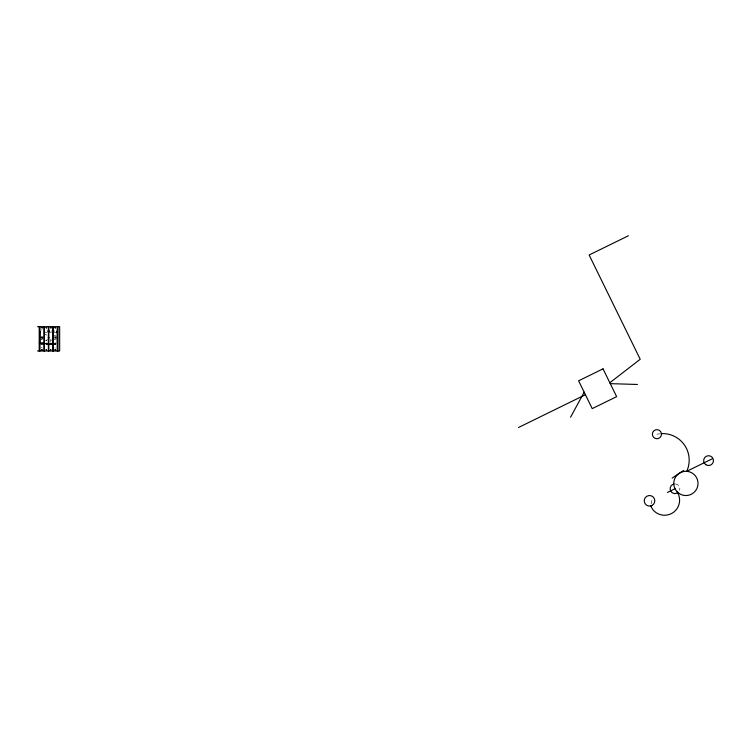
<?xml version="1.0" encoding="UTF-8"?>
<svg xmlns="http://www.w3.org/2000/svg" width="751" height="751" viewBox="0 0 751 751"><rect width="100%" height="100%" fill="white"/><g stroke="black" fill="none" stroke-linecap="round" stroke-linejoin="round"><path stroke-width="0.56" stroke-dasharray="3.75 2.82" d="M651.155 503.93L651.999 499.941M47.444 339.687L45.736 340.832L47.491 339.762M42.685 338.626L40.864 339.189L44.037 338.973M52.654 336.101L55.649 335.509M56.747 336.927L54.748 337.312L56.766 337.011M656.918 434.191L660.279 433.778M40.357 337.781L42.422 337.584M40.31 337.687L42.422 337.499M52.467 336.936L55.687 336.927M43.633 332.486L46.947 332.486M48.055 332.486L51.368 332.486M52.476 332.486L55.79 332.486M50.833 341.733L50.495 339.583L53.584 341.085M54.607 338.532L56.757 338.541M41.361 337.875L44.525 338.157M40.864 336.279L44.516 337.396M52.486 338.438L55.668 339.874M44.938 333.988L46.637 335.134M675.337 483.907A4.863 4.863 0 0 1 679.599 490.328M54.861 348.192A1.108 1.108 0 0 1 55.283 347.807M42.197 329.68A1.108 1.108 0 0 1 41.418 329.999M41.202 347.704A1.108 1.108 0 0 1 42.253 348.06"/><path stroke-width="1.13" d="M40.169 331.491L40.169 332.036M570.563 417.218L584.165 392.172M43.192 343.451L43.192 343.958M609.831 382.757L640.209 359.26L589.131 254.993L628.418 235.748M672.183 478.087L683.663 470.464M56.672 332.017L56.729 331.538M518.481 427.507L585.414 394.716M711.986 458.936L686.724 471.318A26.567 26.567 0 0 0 661.791 433.59L661.396 433.637M667.432 492.459L675.008 488.751M52.223 343.967L52.27 343.46M56.7 332.299L56.71 331.229M37.559 326.676L59.648 326.676L59.658 350.999L37.559 350.999M47.501 331.097L49.707 331.097M51.922 331.097L54.128 331.097M39.212 342.982L43.633 342.982M47.501 344.362L49.707 344.362M51.922 344.362L54.128 344.362M610.272 383.648L637.421 384.465M47.707 343.423L47.66 343.977M650.732 505.921L652.685 509.441A15.048 15.048 0 0 0 673.591 512.248A15.048 15.048 0 0 0 676.754 491.389M57.996 326.676L57.996 350.999M57.452 331.097L57.452 344.362M57.226 326.676L57.226 350.999M53.246 326.676L53.246 350.999M52.805 326.676L52.805 350.999M48.824 326.676L48.824 350.999M48.383 326.676L48.383 350.999M44.403 326.676L44.403 350.999M43.962 326.676L43.962 350.999M39.981 326.676L39.981 350.999M39.765 331.097L39.765 344.362M39.212 326.676L39.212 350.999M678.2 492.412A4.863 4.863 0 0 1 670.643 490.891A4.863 4.863 0 0 1 674.069 483.982M50.542 343.676L51.087 343.723L50.542 343.676M41.699 343.648L42.244 343.751L41.699 343.648M48.336 337.668L48.871 337.8L48.336 337.668M46.121 343.658L46.665 343.751L46.121 343.658M41.436 343.564C42.112 345.667 43.079 342.071 41.436 343.564M41.709 349.825L42.234 349.966L41.709 349.825M45.858 343.564C46.534 345.667 47.501 342.071 45.858 343.564M46.13 349.825L46.637 350.032L46.158 349.759M50.279 343.564C50.955 345.667 51.922 342.071 50.279 343.564M50.552 349.825L51.059 350.032L50.58 349.759M54.701 343.564C55.377 345.667 56.344 342.071 54.701 343.564M54.973 343.629L55.499 343.77L54.973 343.629M54.973 349.825L55.499 349.966L54.973 349.825M41.709 327.699L42.234 327.858L41.709 327.699M46.13 327.699L46.656 327.858L46.13 327.699M50.552 327.699L51.077 327.858L50.552 327.699M54.973 327.699L55.499 327.858L54.973 327.699M603.025 368.854L578.608 380.813L592.22 408.61L616.637 396.65L603.025 368.854M651.849 505.545L650.544 505.986A5.285 5.285 0 0 1 644.396 499.528A5.285 5.285 0 0 1 652.844 496.683A5.285 5.285 0 0 1 651.849 505.545M661.453 434.5L661.378 433.318A4.544 4.544 0 0 0 654.243 430.52A4.544 4.544 0 0 0 654.722 438.171A4.544 4.544 0 0 0 661.453 434.5M679.129 493.482A12.129 12.129 0 0 0 697.998 484.245A12.129 12.129 0 0 0 680.566 472.52A12.129 12.129 0 0 0 679.129 493.482M705.827 464.691A4.9 4.9 0 0 0 713.45 460.954A4.9 4.9 0 0 0 706.4 456.214A4.9 4.9 0 0 0 705.827 464.691"/></g></svg>
